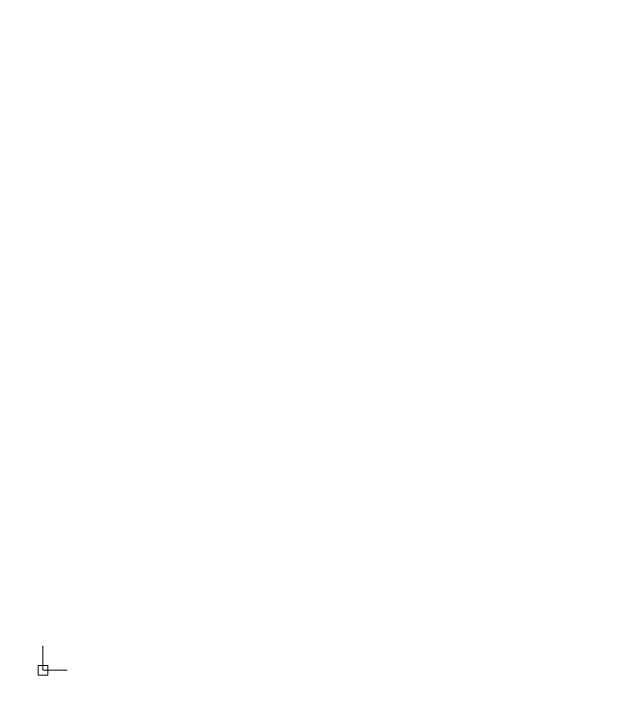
# Model space of a CAD drawing. Header units: millimetres. Extents: x -446 to 392, y -249 to 379.
# Drawn here: x -179.38 to -143.87, y 166.27 to 205.87 of the extents above; entities that cross this region are included whole.
import ezdxf

# ---------------------------------------------------------------- set-up
doc = ezdxf.new("R2010")
doc.units = ezdxf.units.MM
doc.header["$MEASUREMENT"] = 0
doc.layers.add('Layer 1', color=7, linetype='Continuous')

msp = doc.modelspace()

# ---------------------------------------------------------------- linework, layer by layer
at = {"layer": 'Layer 1', "color": 5, "lineweight": 0}
msp.add_open_spline([(-446.0374, -230.5655), (-446.0374, -230.5655), (392.1616, -230.5655), (392.1616, -230.5655), (392.1616, -230.5655), (392.1616, -230.5655), (392.1616, 379.0343), (392.1616, 379.0343), (392.1616, 379.0343), (392.1616, 379.0343), (-446.0374, 379.0343), (-446.0374, 379.0343), (-446.0374, 379.0343), (-446.0374, 379.0343), (-446.0374, -230.5655), (-446.0374, -230.5655)], degree=3, knots=[0, 0, 0, 0, 0.2, 0.2, 0.2, 0.2, 0.4, 0.4, 0.4, 0.4, 0.6, 0.6, 0.6, 0.6, 1, 1, 1, 1], dxfattribs=at)
at = {"layer": 'Layer 1', "color": 190, "lineweight": 0}
msp.add_open_spline([(-177.656, 167.3476), (-177.656, 167.3476), (-177.656, 168.7761), (-177.656, 168.7761)], degree=3, dxfattribs=at)
msp.add_open_spline([(-177.656, 167.3476), (-177.656, 167.3476), (-177.656, 168.7761), (-177.656, 168.7761), (-177.656, 168.7761), (-177.656, 168.7761), (-177.656, 167.3476), (-177.656, 167.3476), (-177.656, 167.3476), (-177.656, 167.3476), (-176.2276, 167.3476), (-176.2276, 167.3476)], degree=3, knots=[0, 0, 0, 0, 0.25, 0.25, 0.25, 0.25, 0.5, 0.5, 0.5, 0.5, 1, 1, 1, 1], dxfattribs=at)
at = {"layer": 'Layer 1', "color": 3, "lineweight": 0}
msp.add_open_spline([(-177.9417, 167.0619), (-177.9417, 167.0619), (-177.3703, 167.0619), (-177.3703, 167.0619), (-177.3703, 167.0619), (-177.3703, 167.0619), (-177.3703, 167.6333), (-177.3703, 167.6333), (-177.3703, 167.6333), (-177.3703, 167.6333), (-177.9417, 167.6333), (-177.9417, 167.6333), (-177.9417, 167.6333), (-177.9417, 167.6333), (-177.9417, 167.0619), (-177.9417, 167.0619)], degree=3, knots=[0, 0, 0, 0, 0.2, 0.2, 0.2, 0.2, 0.4, 0.4, 0.4, 0.4, 0.6, 0.6, 0.6, 0.6, 1, 1, 1, 1], dxfattribs=at)

doc.saveas('drawing.dxf')
